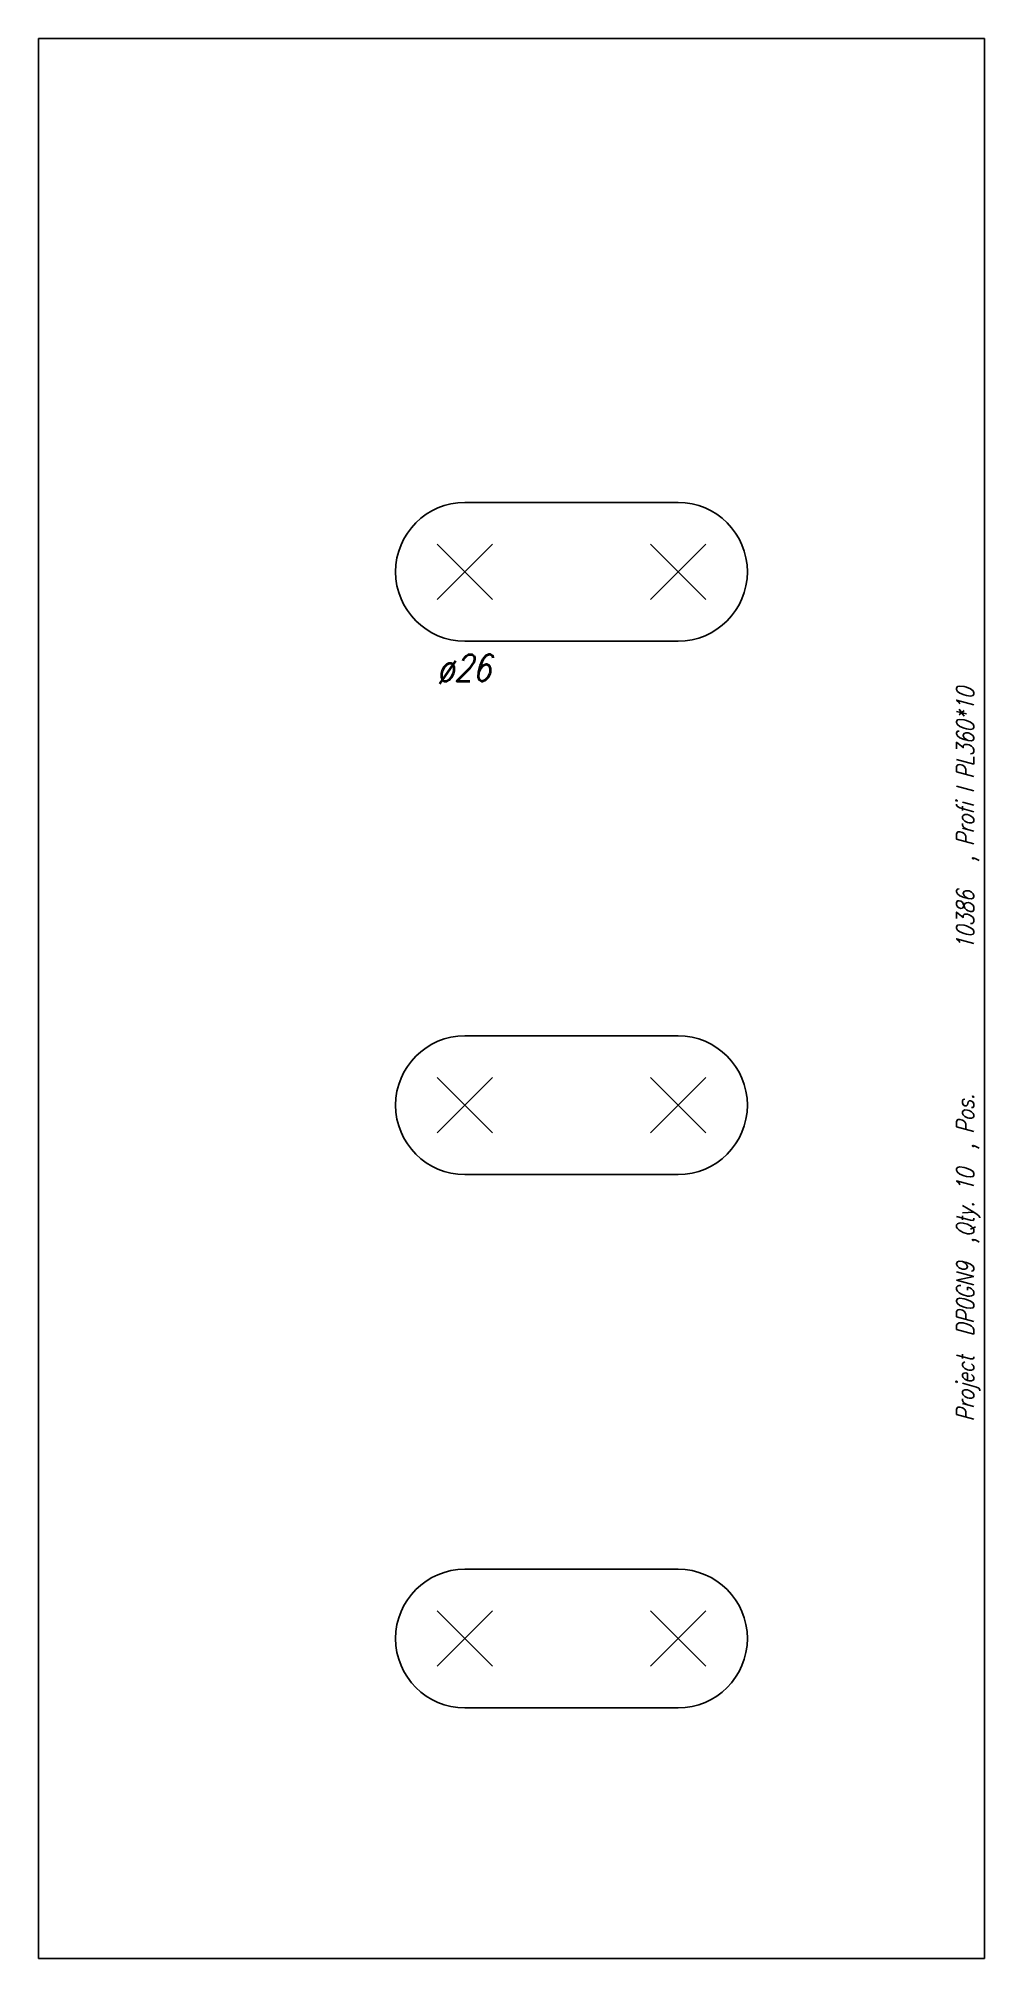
# Model space of a CAD drawing. Extents: x 0 to 178, y -180 to 180.
import ezdxf

# ---------------------------------------------------------------- set-up
doc = ezdxf.new("R2010")
doc.units = 0
doc.header["$LTSCALE"] = 10
for name, color, linetype in [('BEZ_SCHRAUBEN', 7, 'CONTINUOUS'), ('SCHRAUBEN', 7, 'CONTINUOUS'), ('TEILE', 7, 'CONTINUOUS'), ('UNTERSCHRIFT', 7, 'CONTINUOUS')]:
    doc.layers.add(name, color=color, linetype=linetype)
doc.styles.get("Standard").update_dxf_attribs({"font": 'ROMANS'})

msp = doc.modelspace()

# ---------------------------------------------------------------- linework, layer by layer
at = {"layer": 'SCHRAUBEN', "color": 4}
for p, q in [((120.000389, 92.999954), (80.000389, 92.999954)), ((80.000389, 66.999954), (120.000389, 66.999954)), ((120.000389, -7.00004), (80.000389, -7.00004)), ((80.000389, -33.000038), (120.000389, -33.000038)), ((120.000389, -107.000046), (80.000389, -107.000046)), ((80.000389, -133.000046), (120.000389, -133.000046))]:
    msp.add_line(p, q, dxfattribs=at)
at = {"layer": 'SCHRAUBEN', "color": 6}
for p, q in [((85.200394, 85.199959), (74.800392, 74.79995)), ((74.800392, 85.199959), (85.200394, 74.79995)), ((125.200394, 85.199959), (114.800385, 74.79995)), ((114.800385, 85.199959), (125.200394, 74.79995)), ((85.200394, -14.800041), (74.800392, -25.200041)), ((74.800392, -14.800041), (85.200394, -25.200041)), ((125.200394, -14.800041), (114.800385, -25.200041)), ((114.800385, -14.800041), (125.200394, -25.200041)), ((85.200394, -114.800041), (74.800392, -125.20005)), ((74.800392, -114.800041), (85.200394, -125.20005)), ((125.200394, -114.800041), (114.800385, -125.20005)), ((114.800385, -114.800041), (125.200394, -125.20005))]:
    msp.add_line(p, q, dxfattribs=at)
at = {"layer": 'SCHRAUBEN', "color": 4}
for centre, radius, start, end in [((80.000389, 79.999954), 13, 450, 270), ((120.000389, 79.999954), 13, 270, 450), ((80.000389, -20.00004), 13, 450, 270), ((120.000389, -20.00004), 12.999998, 270, 450), ((80.000389, -120.000046), 13, 450, 270), ((120.000389, -120.000046), 13, 270, 450)]:
    msp.add_arc(centre, radius, start, end, dxfattribs=at)
at = {"layer": 'TEILE', "color": 2}
for p, q in [((0, -179.999985), (0, 179.999985)), ((0, 179.999985), (177.500015, 179.999985)), ((177.500015, 179.999985), (177.500015, -179.999985)), ((177.500015, -179.999985), (0, -179.999985))]:
    msp.add_line(p, q, dxfattribs=at)

# ---------------------------------------------------------------- texts
at = {"layer": 'BEZ_SCHRAUBEN', "color": 2, "oblique": 15, "width": 0.8}
msp.add_text(' ø26', height=5, dxfattribs=at).set_placement((72.000397, 59.499947))
at = {"layer": 'UNTERSCHRIFT', "color": 2, "oblique": 15, "width": 0.8}
for s, p in [('  , Profi l PL360*10', (175.500015, 22.1)), ('10386', (175.500015, 9.099999)), ('Project  DP0GN9  ,Qty. 10  , Pos. ', (175.500015, -79.299995))]:
    msp.add_text(s, height=3.25, rotation=90, dxfattribs=at).set_placement(p)

doc.saveas('drawing.dxf')
